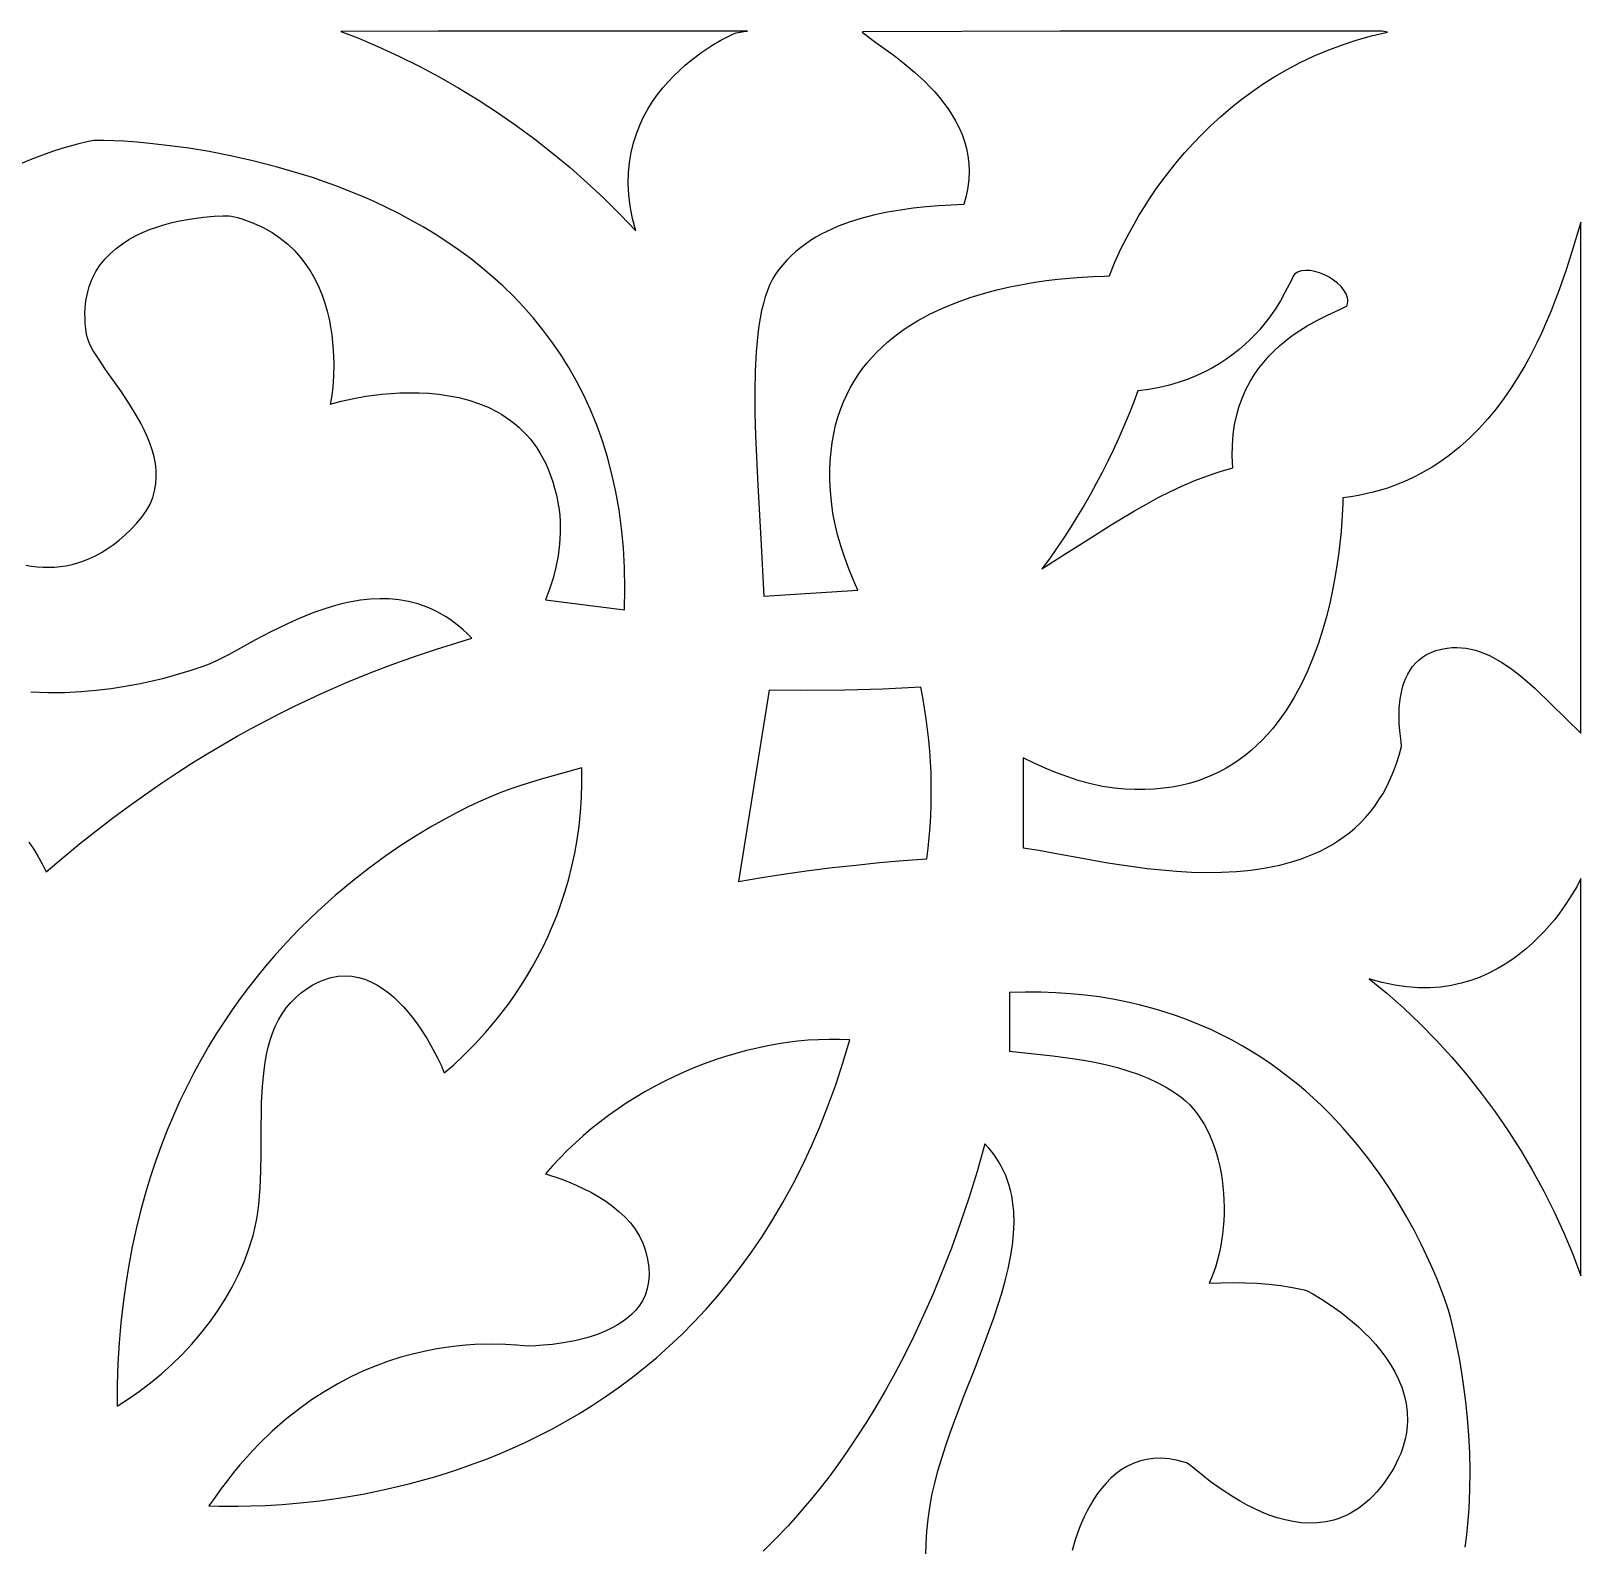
# Model space of a CAD drawing. Extents: x -270 to 270, y -847 to 847.
# Drawn here: x 10.3 to 67.5, y -613.4 to -557.5 of the extents above; entities that cross this region are included whole.
import ezdxf

# ---------------------------------------------------------------- set-up
doc = ezdxf.new("R2010")
doc.units = 0
doc.layers.add('LAYER_1', color=18, linetype='CONTINUOUS')

msp = doc.modelspace()

# ---------------------------------------------------------------- linework, layer by layer
at = {"layer": 'LAYER_1'}
for points in [[(32.506, -564.41), (32.42, -563.965), (32.368, -563.537), (32.347, -563.124), (32.356, -562.728), (32.393, -562.346), (32.455, -561.981), (32.54, -561.63), (32.647, -561.295), (32.773, -560.975), (32.916, -560.671), (33.075, -560.381), (33.247, -560.106), (33.43, -559.846), (33.623, -559.601), (33.823, -559.37), (34.027, -559.153), (34.235, -558.951), (34.444, -558.764), (34.652, -558.59), (35.057, -558.285), (35.434, -558.035), (35.765, -557.839), (36.036, -557.697), (36.23, -557.608), (36.33, -557.571), (36.683, -557.509), (36.743, -557.5), (25.339, -557.5), (21.745, -557.514), (22.369, -557.757), (23.131, -558.08), (23.886, -558.427), (24.632, -558.797), (25.37, -559.19), (26.097, -559.606), (26.813, -560.044), (27.518, -560.503), (28.209, -560.982), (28.888, -561.482), (29.552, -562.001), (30.201, -562.539), (30.834, -563.096), (31.45, -563.67), (32.048, -564.262), (32.627, -564.87)], [(40.814, -578.128), (40.647, -577.736), (40.488, -577.339), (40.339, -576.936), (40.204, -576.529), (40.083, -576.117), (39.981, -575.701), (39.9, -575.28), (39.841, -574.856), (39.807, -574.461), (39.789, -574.079), (39.786, -573.71), (39.8, -573.352), (39.829, -573.007), (39.872, -572.674), (39.929, -572.353), (40, -572.043), (40.084, -571.744), (40.18, -571.457), (40.289, -571.18), (40.409, -570.914), (40.54, -570.659), (40.682, -570.414), (40.834, -570.178), (40.995, -569.953), (41.165, -569.737), (41.344, -569.531), (41.531, -569.333), (41.726, -569.145), (41.927, -568.966), (42.135, -568.795), (42.349, -568.632), (42.569, -568.478), (42.794, -568.331), (43.023, -568.192), (43.492, -567.937), (43.974, -567.71), (44.464, -567.509), (44.958, -567.333), (45.451, -567.181), (45.941, -567.05), (46.422, -566.939), (46.892, -566.845), (47.345, -566.769), (47.777, -566.707), (48.186, -566.658), (48.914, -566.592), (49.497, -566.559), (49.903, -566.543), (50.099, -566.532), (50.293, -566.052), (50.539, -565.515), (50.838, -564.93), (51.008, -564.623), (51.192, -564.308), (51.39, -563.986), (51.602, -563.658), (51.829, -563.326), (52.071, -562.99), (52.328, -562.653), (52.6, -562.316), (52.887, -561.978), (53.191, -561.643), (53.51, -561.311), (53.845, -560.983), (54.197, -560.661), (54.565, -560.345), (54.95, -560.038), (55.352, -559.74), (55.771, -559.452), (56.208, -559.177), (56.662, -558.914), (57.134, -558.666), (57.625, -558.433), (58.133, -558.217), (58.66, -558.019), (59.206, -557.84), (59.771, -557.682), (60.355, -557.544), (60.167, -557.5), (48.291, -557.5), (41.006, -557.528), (40.984, -557.544), (41.487, -557.918), (42.16, -558.408), (42.532, -558.698), (42.913, -559.018), (43.291, -559.368), (43.476, -559.555), (43.656, -559.749), (43.829, -559.95), (43.995, -560.159), (44.152, -560.376), (44.299, -560.601), (44.434, -560.833), (44.555, -561.073), (44.662, -561.32), (44.753, -561.575), (44.826, -561.838), (44.881, -562.108), (44.915, -562.387), (44.927, -562.673), (44.917, -562.966), (44.882, -563.268), (44.821, -563.577), (44.733, -563.894), (43.812, -563.947), (43.34, -563.986), (42.865, -564.038), (42.388, -564.103), (41.914, -564.183), (41.444, -564.281), (40.982, -564.399), (40.53, -564.539), (40.092, -564.703), (39.669, -564.892), (39.465, -564.997), (39.266, -565.11), (39.073, -565.229), (38.885, -565.357), (38.703, -565.492), (38.528, -565.636), (38.36, -565.788), (38.199, -565.949), (38.046, -566.119), (37.9, -566.299), (37.782, -566.468), (37.673, -566.654), (37.574, -566.855), (37.485, -567.072), (37.404, -567.304), (37.333, -567.552), (37.269, -567.813), (37.214, -568.09), (37.166, -568.38), (37.126, -568.684), (37.066, -569.334), (37.03, -570.035), (37.017, -570.787), (37.022, -571.587), (37.044, -572.433), (37.125, -574.253), (37.237, -576.232), (37.356, -578.351)], [(54.234, -588.526), (54.784, -588.498), (55.329, -588.446), (55.866, -588.368), (56.392, -588.261), (56.65, -588.196), (56.905, -588.123), (57.155, -588.042), (57.401, -587.952), (57.642, -587.853), (57.879, -587.745), (58.11, -587.627), (58.335, -587.5), (58.554, -587.362), (58.766, -587.214), (58.972, -587.056), (59.171, -586.886), (59.362, -586.705), (59.546, -586.513), (59.721, -586.308), (59.888, -586.092), (60.046, -585.863), (60.195, -585.621), (60.334, -585.366), (60.464, -585.098), (60.584, -584.817), (60.693, -584.521), (60.791, -584.211), (60.878, -583.887), (60.86, -583.707), (60.815, -583.311), (60.797, -583.053), (60.789, -582.767), (60.797, -582.462), (60.828, -582.145), (60.887, -581.827), (60.928, -581.669), (60.979, -581.515), (61.039, -581.364), (61.111, -581.217), (61.193, -581.077), (61.288, -580.944), (61.396, -580.819), (61.517, -580.703), (61.652, -580.597), (61.802, -580.502), (61.968, -580.42), (62.15, -580.352), (62.35, -580.297), (62.568, -580.259), (62.745, -580.242), (62.921, -580.238), (63.095, -580.246), (63.268, -580.266), (63.438, -580.298), (63.607, -580.34), (63.774, -580.393), (63.939, -580.455), (64.103, -580.527), (64.265, -580.607), (64.585, -580.79), (64.898, -581.001), (65.206, -581.235), (65.508, -581.488), (65.806, -581.754), (66.386, -582.312), (66.95, -582.873), (67.5, -583.401), (67.5, -564.547), (67.166, -565.641), (66.951, -566.312), (66.696, -567.043), (66.553, -567.426), (66.397, -567.819), (66.23, -568.219), (66.049, -568.623), (65.855, -569.032), (65.646, -569.441), (65.422, -569.849), (65.183, -570.255), (64.928, -570.655), (64.655, -571.049), (64.365, -571.434), (64.057, -571.808), (63.73, -572.17), (63.384, -572.516), (63.018, -572.846), (62.631, -573.156), (62.222, -573.446), (62.01, -573.582), (61.792, -573.713), (61.568, -573.837), (61.338, -573.955), (61.103, -574.066), (60.862, -574.17), (60.615, -574.266), (60.362, -574.356), (60.102, -574.437), (59.837, -574.511), (59.565, -574.576), (59.286, -574.633), (59.002, -574.681), (58.71, -574.721), (58.707, -574.927), (58.689, -575.352), (58.646, -575.96), (58.565, -576.719), (58.506, -577.145), (58.433, -577.596), (58.346, -578.068), (58.241, -578.557), (58.117, -579.058), (57.974, -579.568), (57.809, -580.082), (57.622, -580.596), (57.41, -581.106), (57.172, -581.608), (56.907, -582.097), (56.763, -582.336), (56.612, -582.57), (56.454, -582.798), (56.288, -583.022), (56.114, -583.238), (55.931, -583.448), (55.741, -583.651), (55.542, -583.846), (55.334, -584.033), (55.117, -584.211), (54.891, -584.379), (54.656, -584.538), (54.411, -584.686), (54.157, -584.823), (53.893, -584.949), (53.619, -585.063), (53.335, -585.164), (53.04, -585.252), (52.735, -585.327), (52.419, -585.387), (52.092, -585.433), (51.754, -585.464), (51.404, -585.479), (51.043, -585.479), (50.67, -585.461), (50.286, -585.426), (49.849, -585.362), (49.416, -585.27), (48.988, -585.154), (48.564, -585.015), (48.146, -584.858), (47.732, -584.686), (47.324, -584.501), (46.923, -584.306), (46.923, -587.624), (47.493, -587.712), (48.204, -587.844), (49.036, -588.002), (49.966, -588.167), (50.461, -588.247), (50.973, -588.321), (51.498, -588.388), (52.034, -588.445), (52.578, -588.489), (53.128, -588.519), (53.681, -588.532)], [(48.461, -576.802), (49.311, -576.257), (50.165, -575.717), (51.028, -575.196), (51.464, -574.947), (51.905, -574.71), (52.349, -574.484), (52.799, -574.273), (53.254, -574.078), (53.715, -573.901), (54.183, -573.743), (54.658, -573.608), (54.635, -573.178), (54.639, -572.77), (54.668, -572.381), (54.721, -572.012), (54.796, -571.663), (54.891, -571.332), (55.005, -571.02), (55.136, -570.725), (55.282, -570.447), (55.441, -570.186), (55.612, -569.941), (55.793, -569.712), (55.982, -569.498), (56.178, -569.298), (56.379, -569.113), (56.583, -568.941), (56.788, -568.782), (56.993, -568.636), (57.395, -568.38), (57.775, -568.167), (58.12, -567.994), (58.648, -567.752), (58.804, -567.675), (58.849, -567.645), (58.87, -567.621), (58.889, -567.552), (58.897, -567.482), (58.895, -567.412), (58.884, -567.341), (58.835, -567.2), (58.755, -567.062), (58.648, -566.929), (58.518, -566.803), (58.37, -566.687), (58.207, -566.583), (58.036, -566.493), (57.858, -566.421), (57.68, -566.367), (57.506, -566.336), (57.339, -566.328), (57.184, -566.347), (57.113, -566.367), (57.046, -566.395), (56.985, -566.431), (56.929, -566.474), (56.884, -566.544), (56.813, -566.686), (56.578, -567.147), (56.408, -567.447), (56.199, -567.78), (55.946, -568.136), (55.802, -568.32), (55.646, -568.506), (55.478, -568.692), (55.296, -568.879), (55.101, -569.064), (54.892, -569.246), (54.669, -569.424), (54.432, -569.597), (54.179, -569.763), (53.91, -569.922), (53.626, -570.072), (53.325, -570.212), (53.007, -570.341), (52.672, -570.457), (52.319, -570.559), (51.948, -570.646), (51.558, -570.717), (51.149, -570.771), (50.986, -571.21), (50.814, -571.647), (50.634, -572.08), (50.446, -572.51), (50.25, -572.937), (50.047, -573.36), (49.836, -573.779), (49.617, -574.194), (49.391, -574.604), (49.158, -575.01), (48.917, -575.411), (48.67, -575.807), (48.415, -576.198), (48.154, -576.583), (47.886, -576.963), (47.612, -577.336)], [(37.281, -588.721), (38.146, -588.589), (39.013, -588.469), (39.881, -588.359), (40.75, -588.261), (41.62, -588.174), (42.491, -588.099), (43.363, -588.035), (43.412, -587.642), (43.453, -587.247), (43.485, -586.85), (43.508, -586.452), (43.524, -586.053), (43.53, -585.654), (43.529, -585.255), (43.519, -584.855), (43.5, -584.456), (43.474, -584.057), (43.438, -583.66), (43.395, -583.263), (43.343, -582.868), (43.283, -582.475), (43.214, -582.084), (43.137, -581.696), (41.741, -581.77), (40.343, -581.814), (38.945, -581.829), (37.547, -581.814), (36.418, -588.865)], [(13.907, -607.955), (14.321, -607.667), (14.726, -607.358), (15.121, -607.031), (15.505, -606.685), (15.876, -606.323), (16.232, -605.943), (16.571, -605.548), (16.893, -605.139), (17.195, -604.715), (17.476, -604.278), (17.734, -603.83), (17.967, -603.37), (18.175, -602.899), (18.355, -602.419), (18.505, -601.931), (18.575, -601.652), (18.633, -601.367), (18.68, -601.075), (18.718, -600.778), (18.769, -600.169), (18.795, -599.547), (18.805, -598.916), (18.807, -598.282), (18.822, -597.027), (18.853, -596.416), (18.91, -595.824), (18.951, -595.537), (19.002, -595.256), (19.064, -594.983), (19.138, -594.718), (19.225, -594.461), (19.326, -594.214), (19.443, -593.977), (19.575, -593.75), (19.726, -593.535), (19.895, -593.333), (20.083, -593.143), (20.292, -592.966), (20.575, -592.767), (20.714, -592.683), (20.852, -592.609), (20.989, -592.545), (21.125, -592.491), (21.258, -592.445), (21.391, -592.409), (21.651, -592.362), (21.905, -592.348), (22.153, -592.364), (22.393, -592.407), (22.627, -592.476), (22.854, -592.569), (23.073, -592.683), (23.285, -592.815), (23.488, -592.964), (23.684, -593.128), (23.871, -593.303), (24.05, -593.488), (24.22, -593.681), (24.381, -593.878), (24.532, -594.079), (24.675, -594.281), (24.929, -594.677), (25.143, -595.048), (25.315, -595.378), (25.442, -595.646), (25.523, -595.836), (25.556, -595.928), (25.898, -595.638), (26.275, -595.291), (26.678, -594.887), (27.098, -594.427), (27.529, -593.911), (27.746, -593.632), (27.962, -593.34), (28.177, -593.033), (28.389, -592.714), (28.598, -592.38), (28.802, -592.033), (29.001, -591.672), (29.193, -591.298), (29.378, -590.91), (29.554, -590.509), (29.72, -590.095), (29.876, -589.668), (30.021, -589.227), (30.153, -588.773), (30.271, -588.305), (30.375, -587.825), (30.464, -587.332), (30.535, -586.825), (30.59, -586.306), (30.625, -585.774), (30.641, -585.229), (30.637, -584.671), (29.886, -584.89), (29.133, -585.101), (28.385, -585.327), (28.014, -585.451), (27.647, -585.587), (27.355, -585.704), (26.805, -585.946), (26.446, -586.117), (26.037, -586.323), (25.583, -586.565), (25.088, -586.844), (24.557, -587.163), (23.996, -587.522), (23.409, -587.922), (22.8, -588.365), (22.175, -588.852), (21.538, -589.385), (20.893, -589.964), (20.57, -590.272), (20.247, -590.592), (19.924, -590.924), (19.603, -591.268), (19.284, -591.625), (18.966, -591.995), (18.652, -592.378), (18.342, -592.775), (18.035, -593.184), (17.734, -593.607), (17.438, -594.044), (17.148, -594.494), (16.864, -594.958), (16.588, -595.437), (16.319, -595.93), (16.059, -596.437), (15.808, -596.959), (15.566, -597.495), (15.335, -598.047), (15.114, -598.613), (14.905, -599.195), (14.707, -599.792), (14.522, -600.405), (14.35, -601.034), (14.192, -601.678), (14.049, -602.339), (13.92, -603.016), (13.807, -603.709), (13.71, -604.419), (13.629, -605.146), (13.566, -605.889), (13.521, -606.65), (13.495, -607.427), (13.487, -608.222)], [(67.5, -588.754), (67.448, -588.859), (67.341, -589.06), (67.178, -589.341), (66.957, -589.684), (66.679, -590.072), (66.518, -590.278), (66.343, -590.488), (66.152, -590.702), (65.948, -590.916), (65.728, -591.128), (65.494, -591.337), (65.244, -591.541), (64.98, -591.736), (64.701, -591.922), (64.407, -592.095), (64.098, -592.254), (63.774, -592.397), (63.434, -592.521), (63.08, -592.625), (62.71, -592.706), (62.325, -592.762), (61.924, -592.791), (61.508, -592.791), (61.076, -592.76), (60.629, -592.695), (60.4, -592.649), (60.167, -592.595), (59.929, -592.53), (59.688, -592.457), (60.332, -592.984), (60.96, -593.538), (61.57, -594.118), (62.162, -594.723), (62.735, -595.351), (63.287, -596), (63.819, -596.671), (64.328, -597.361), (64.814, -598.068), (65.277, -598.793), (65.714, -599.532), (66.126, -600.286), (66.512, -601.053), (66.869, -601.832), (67.199, -602.62), (67.5, -603.418)], [(18.428, -611.902), (18.97, -611.881), (19.578, -611.844), (20.246, -611.787), (20.968, -611.707), (21.74, -611.599), (22.556, -611.461), (23.411, -611.288), (24.299, -611.076), (24.754, -610.955), (25.215, -610.822), (25.683, -610.678), (26.155, -610.522), (26.632, -610.353), (27.112, -610.172), (27.595, -609.977), (28.081, -609.768), (28.569, -609.545), (29.058, -609.307), (29.547, -609.054), (30.037, -608.785), (30.525, -608.5), (31.012, -608.198), (31.496, -607.878), (31.978, -607.542), (32.456, -607.187), (32.93, -606.813), (33.4, -606.42), (33.863, -606.008), (34.321, -605.576), (34.772, -605.123), (35.215, -604.65), (35.651, -604.154), (36.077, -603.637), (36.494, -603.098), (36.901, -602.536), (37.297, -601.95), (37.682, -601.341), (38.055, -600.707), (38.415, -600.049), (38.762, -599.365), (39.094, -598.656), (39.412, -597.92), (39.714, -597.158), (40.001, -596.369), (40.271, -595.552), (40.523, -594.707), (40.142, -594.693), (39.758, -594.692), (39.373, -594.704), (38.987, -594.727), (38.6, -594.763), (38.212, -594.811), (37.824, -594.87), (37.437, -594.941), (37.05, -595.024), (36.665, -595.118), (36.281, -595.222), (35.899, -595.338), (35.519, -595.464), (35.143, -595.6), (34.769, -595.747), (34.399, -595.905), (34.033, -596.072), (33.671, -596.248), (33.314, -596.435), (32.962, -596.631), (32.616, -596.836), (32.276, -597.05), (31.942, -597.273), (31.615, -597.505), (31.296, -597.745), (30.984, -597.994), (30.68, -598.251), (30.384, -598.516), (30.097, -598.788), (29.82, -599.069), (29.552, -599.356), (29.294, -599.652), (29.855, -599.839), (30.14, -599.948), (30.426, -600.068), (30.709, -600.199), (30.987, -600.342), (31.259, -600.497), (31.521, -600.664), (31.771, -600.844), (32.006, -601.037), (32.225, -601.243), (32.425, -601.463), (32.603, -601.697), (32.758, -601.946), (32.886, -602.21), (32.939, -602.347), (32.985, -602.489), (33.063, -602.805), (33.106, -603.101), (33.118, -603.378), (33.099, -603.637), (33.052, -603.879), (32.98, -604.103), (32.883, -604.311), (32.764, -604.504), (32.626, -604.681), (32.47, -604.843), (32.298, -604.992), (32.112, -605.127), (31.915, -605.25), (31.707, -605.36), (31.493, -605.459), (31.272, -605.548), (31.049, -605.626), (30.823, -605.695), (30.377, -605.806), (29.949, -605.887), (29.555, -605.941), (29.214, -605.976), (28.939, -605.994), (28.659, -606.004), (28.508, -605.995), (28.224, -605.971), (27.819, -605.946), (27.304, -605.934), (26.693, -605.95), (26.354, -605.972), (25.996, -606.006), (25.619, -606.054), (25.224, -606.118), (24.815, -606.199), (24.391, -606.299), (23.954, -606.419), (23.506, -606.562), (23.049, -606.729), (22.583, -606.923), (22.11, -607.144), (21.632, -607.394), (21.15, -607.676), (20.666, -607.99), (20.18, -608.339), (19.695, -608.725), (19.212, -609.149), (18.733, -609.613), (18.495, -609.86), (18.258, -610.118), (18.023, -610.387), (17.789, -610.667), (17.558, -610.958), (17.329, -611.261), (17.102, -611.576), (16.877, -611.902), (17.244, -611.908), (17.956, -611.911)]]:
    msp.add_lwpolyline(points, close=True, dxfattribs=at)
for points in [[(10.127, -577.196), (10.335, -577.233), (10.545, -577.26), (10.756, -577.277), (10.968, -577.281), (11.181, -577.274), (11.396, -577.255), (11.611, -577.223), (11.826, -577.177), (12.043, -577.118), (12.259, -577.045), (12.476, -576.957), (12.693, -576.854), (12.911, -576.735), (13.128, -576.6), (13.345, -576.449), (13.561, -576.28), (13.777, -576.094), (13.993, -575.891), (14.207, -575.668), (14.407, -575.431), (14.571, -575.191), (14.703, -574.947), (14.803, -574.702), (14.874, -574.454), (14.917, -574.205), (14.935, -573.954), (14.928, -573.703), (14.9, -573.452), (14.851, -573.202), (14.784, -572.952), (14.7, -572.703), (14.601, -572.456), (14.49, -572.211), (14.367, -571.969), (14.235, -571.73), (13.951, -571.263), (13.652, -570.813), (13.067, -569.982), (12.811, -569.608), (12.598, -569.266), (12.513, -569.108), (12.444, -568.96), (12.394, -568.821), (12.363, -568.693), (12.335, -568.488), (12.315, -568.29), (12.305, -568.098), (12.304, -567.912), (12.31, -567.732), (12.326, -567.558), (12.349, -567.391), (12.379, -567.229), (12.417, -567.072), (12.463, -566.922), (12.573, -566.637), (12.709, -566.373), (12.867, -566.13), (13.046, -565.907), (13.243, -565.702), (13.456, -565.516), (13.684, -565.346), (13.923, -565.194), (14.171, -565.056), (14.426, -564.934), (14.687, -564.825), (14.95, -564.73), (15.214, -564.647), (15.476, -564.575), (15.734, -564.514), (16.229, -564.422), (16.682, -564.362), (17.074, -564.33), (17.388, -564.317), (17.606, -564.318), (17.71, -564.327), (17.925, -564.383), (18.131, -564.445), (18.52, -564.587), (18.879, -564.751), (19.208, -564.937), (19.509, -565.141), (19.784, -565.362), (20.032, -565.599), (20.257, -565.849), (20.458, -566.111), (20.636, -566.383), (20.794, -566.663), (20.932, -566.949), (21.051, -567.24), (21.153, -567.534), (21.239, -567.829), (21.309, -568.123), (21.366, -568.415), (21.41, -568.702), (21.442, -568.983), (21.464, -569.256), (21.482, -569.772), (21.472, -570.234), (21.445, -570.629), (21.409, -570.942), (21.351, -571.265), (21.483, -571.223), (21.761, -571.151), (22.163, -571.062), (22.671, -570.973), (22.959, -570.932), (23.265, -570.897), (23.587, -570.868), (23.924, -570.849), (24.272, -570.84), (24.629, -570.844), (24.993, -570.863), (25.361, -570.898), (25.731, -570.95), (26.099, -571.023), (26.465, -571.118), (26.824, -571.236), (27.176, -571.38), (27.517, -571.551), (27.682, -571.647), (27.844, -571.751), (28.003, -571.862), (28.156, -571.982), (28.306, -572.11), (28.45, -572.246), (28.59, -572.391), (28.724, -572.545), (28.852, -572.707), (28.974, -572.88), (29.09, -573.061), (29.199, -573.253), (29.301, -573.455), (29.396, -573.667), (29.483, -573.889), (29.562, -574.122), (29.633, -574.367), (29.696, -574.622), (29.749, -574.889), (29.794, -575.167), (29.818, -575.375), (29.834, -575.585), (29.841, -576.006), (29.815, -576.429), (29.761, -576.852), (29.68, -577.27), (29.575, -577.683), (29.447, -578.086), (29.3, -578.478), (32.212, -578.849), (32.226, -578.064), (32.212, -577.303), (32.171, -576.565), (32.103, -575.851), (32.009, -575.16), (31.891, -574.491), (31.748, -573.845), (31.582, -573.22), (31.395, -572.616), (31.185, -572.034), (30.956, -571.472), (30.707, -570.931), (30.439, -570.41), (30.153, -569.908), (29.851, -569.425), (29.532, -568.961), (29.198, -568.516), (28.85, -568.088), (28.489, -567.678), (28.115, -567.286), (27.729, -566.911), (27.333, -566.552), (26.926, -566.209), (26.511, -565.882), (26.088, -565.571), (25.657, -565.275), (25.22, -564.993), (24.777, -564.726), (24.33, -564.473), (23.88, -564.233), (23.426, -564.007), (22.97, -563.794), (22.514, -563.593), (22.057, -563.404), (21.601, -563.227), (21.146, -563.061), (20.694, -562.906), (20.245, -562.762), (19.361, -562.505), (18.5, -562.285), (17.671, -562.101), (16.88, -561.949), (16.133, -561.826), (15.439, -561.729), (14.803, -561.656), (14.234, -561.602), (13.738, -561.567), (12.994, -561.535), (12.627, -561.537), (12.429, -561.573), (12.026, -561.672), (11.451, -561.839), (11.11, -561.949), (10.74, -562.078), (10.344, -562.227), (9.927, -562.395)], [(10.234, -587.421), (10.403, -587.669), (10.567, -587.933), (10.725, -588.213), (10.877, -588.508), (11.494, -587.983), (12.107, -587.479), (12.716, -586.995), (13.319, -586.533), (13.917, -586.09), (14.51, -585.667), (15.096, -585.263), (15.676, -584.878), (16.249, -584.51), (16.815, -584.16), (17.373, -583.827), (17.922, -583.511), (18.463, -583.211), (18.996, -582.926), (19.518, -582.656), (20.031, -582.401), (21.027, -581.933), (21.978, -581.517), (22.882, -581.149), (23.736, -580.826), (24.535, -580.544), (25.278, -580.297), (26.581, -579.899), (26.423, -579.739), (26.263, -579.591), (26.102, -579.452), (25.938, -579.323), (25.774, -579.205), (25.607, -579.096), (25.439, -578.996), (25.27, -578.905), (25.1, -578.824), (24.929, -578.75), (24.583, -578.629), (24.235, -578.539), (23.883, -578.479), (23.531, -578.447), (23.177, -578.44), (22.824, -578.457), (22.471, -578.496), (22.12, -578.555), (21.771, -578.631), (21.426, -578.724), (21.085, -578.831), (20.748, -578.95), (20.417, -579.079), (20.093, -579.217), (19.776, -579.361), (19.166, -579.66), (18.595, -579.96), (17.596, -580.505), (17.179, -580.719), (16.995, -580.804), (16.828, -580.872), (16.609, -580.952), (16.172, -581.1), (15.54, -581.288), (15.158, -581.389), (14.737, -581.49), (14.28, -581.588), (13.789, -581.678), (13.267, -581.759), (12.719, -581.826), (12.146, -581.876), (11.552, -581.906), (10.939, -581.912), (10.312, -581.891)], [(63.227, -613.421), (63.275, -613.067), (63.316, -612.712), (63.374, -612.005), (63.404, -611.303), (63.409, -610.614), (63.393, -609.94), (63.359, -609.288), (63.309, -608.662), (63.248, -608.067), (63.177, -607.509), (63.102, -606.991), (63.024, -606.52), (62.873, -605.734), (62.752, -605.193), (62.686, -604.934), (62.609, -604.684), (62.447, -604.207), (62.19, -603.538), (62.024, -603.142), (61.83, -602.71), (61.609, -602.248), (61.359, -601.758), (61.079, -601.247), (60.769, -600.718), (60.426, -600.174), (60.05, -599.622), (59.639, -599.064), (59.194, -598.505), (58.712, -597.95), (58.458, -597.675), (58.193, -597.403), (57.92, -597.133), (57.636, -596.867), (57.343, -596.606), (57.039, -596.349), (56.726, -596.097), (56.402, -595.85), (56.068, -595.61), (55.723, -595.377), (55.368, -595.151), (55.002, -594.933), (54.625, -594.724), (54.237, -594.523), (53.837, -594.332), (53.427, -594.151), (53.005, -593.98), (52.571, -593.821), (52.126, -593.673), (51.669, -593.537), (51.2, -593.414), (50.719, -593.304), (50.225, -593.208), (49.72, -593.127), (49.201, -593.06), (48.671, -593.009), (48.127, -592.973), (47.57, -592.954), (47.001, -592.952), (46.418, -592.968), (46.418, -595.126), (47.213, -595.208), (48.016, -595.296), (48.82, -595.405), (49.22, -595.47), (49.617, -595.546), (50.01, -595.633), (50.399, -595.733), (50.782, -595.847), (51.158, -595.978), (51.526, -596.127), (51.886, -596.295), (52.235, -596.484), (52.575, -596.696), (52.748, -596.822), (52.912, -596.961), (53.067, -597.112), (53.213, -597.275), (53.349, -597.448), (53.476, -597.632), (53.595, -597.825), (53.704, -598.026), (53.804, -598.236), (53.895, -598.453), (53.978, -598.677), (54.051, -598.906), (54.116, -599.141), (54.173, -599.381), (54.22, -599.624), (54.26, -599.871), (54.29, -600.12), (54.313, -600.37), (54.327, -600.622), (54.332, -600.875), (54.33, -601.127), (54.319, -601.378), (54.3, -601.628), (54.274, -601.875), (54.239, -602.119), (54.196, -602.359), (54.146, -602.595), (54.087, -602.826), (54.021, -603.052), (53.948, -603.27), (53.866, -603.482), (53.777, -603.685), (54.218, -603.67), (54.66, -603.665), (55.103, -603.67), (55.544, -603.689), (55.985, -603.723), (56.424, -603.773), (56.86, -603.841), (57.292, -603.928), (57.396, -603.972), (57.603, -604.08), (57.894, -604.251), (58.249, -604.481), (58.65, -604.767), (59.075, -605.108), (59.291, -605.297), (59.506, -605.499), (59.717, -605.713), (59.922, -605.939), (60.118, -606.177), (60.304, -606.425), (60.476, -606.684), (60.632, -606.953), (60.769, -607.233), (60.886, -607.522), (60.979, -607.82), (61.047, -608.128), (61.086, -608.444), (61.095, -608.768), (61.087, -608.933), (61.07, -609.1), (61.044, -609.27), (61.01, -609.44), (60.965, -609.613), (60.911, -609.788), (60.847, -609.964), (60.772, -610.142), (60.686, -610.321), (60.59, -610.502), (60.482, -610.685), (60.362, -610.869), (60.233, -611.052), (60.101, -611.222), (59.967, -611.38), (59.831, -611.527), (59.693, -611.662), (59.553, -611.786), (59.411, -611.9), (59.268, -612.003), (59.124, -612.096), (58.978, -612.179), (58.831, -612.253), (58.683, -612.318), (58.534, -612.373), (58.385, -612.42), (58.084, -612.489), (57.781, -612.527), (57.479, -612.537), (57.177, -612.52), (56.877, -612.48), (56.581, -612.417), (56.288, -612.336), (56, -612.238), (55.719, -612.126), (55.445, -612.001), (55.179, -611.867), (54.923, -611.726), (54.677, -611.58), (54.222, -611.283), (53.822, -610.994), (53.486, -610.733), (53.222, -610.52), (53.04, -610.372), (52.948, -610.309), (52.62, -610.219), (52.308, -610.164), (52.012, -610.141), (51.73, -610.148), (51.464, -610.184), (51.211, -610.246), (50.973, -610.332), (50.748, -610.441), (50.537, -610.569), (50.338, -610.716), (50.152, -610.879), (49.979, -611.056), (49.817, -611.246), (49.667, -611.445), (49.528, -611.652), (49.399, -611.865), (49.282, -612.082), (49.174, -612.302), (49.076, -612.521), (48.988, -612.738), (48.838, -613.157), (48.722, -613.544)], [(43.322, -613.719), (43.337, -613.287), (43.365, -612.845), (43.409, -612.393), (43.469, -611.955), (43.552, -611.509), (43.655, -611.058), (43.776, -610.601), (43.913, -610.14), (44.064, -609.675), (44.226, -609.207), (44.397, -608.736), (44.759, -607.79), (45.13, -606.844), (45.494, -605.901), (45.833, -604.969), (45.988, -604.508), (46.129, -604.052), (46.256, -603.601), (46.364, -603.156), (46.454, -602.718), (46.521, -602.287), (46.565, -601.865), (46.582, -601.451), (46.571, -601.047), (46.529, -600.653), (46.496, -600.461), (46.454, -600.271), (46.404, -600.083), (46.345, -599.899), (46.276, -599.718), (46.198, -599.54), (46.109, -599.366), (46.011, -599.195), (45.902, -599.027), (45.782, -598.863), (45.652, -598.702), (45.51, -598.545), (45.218, -599.566), (44.913, -600.546), (44.597, -601.487), (44.271, -602.389), (43.936, -603.253), (43.594, -604.078), (43.246, -604.867), (42.894, -605.619), (42.538, -606.334), (42.181, -607.015), (41.823, -607.66), (41.466, -608.271), (41.111, -608.849), (40.76, -609.394), (40.414, -609.906), (40.075, -610.386), (39.743, -610.835), (39.42, -611.253), (39.107, -611.641), (38.807, -612), (38.519, -612.329), (38.246, -612.631), (37.749, -613.151), (37.326, -613.565)]]:
    msp.add_lwpolyline(points, dxfattribs=at)

doc.saveas('drawing.dxf')
